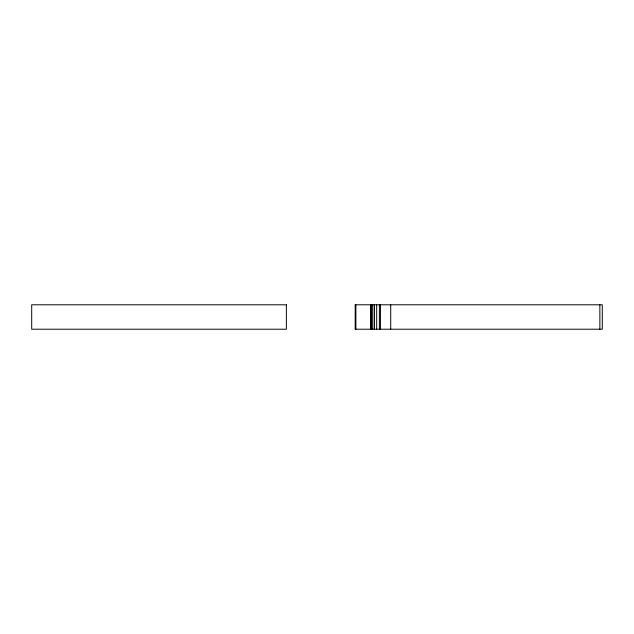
<?xml version="1.0" encoding="UTF-8"?>
<svg xmlns="http://www.w3.org/2000/svg" width="634" height="634" viewBox="0 0 634 634"><rect width="100%" height="100%" fill="white"/><g stroke="black" fill="none" stroke-linecap="round" stroke-linejoin="round"><path stroke-width="0.95" d="M355.175 304.788L602.3 304.796L602.3 329.212L355.175 329.212L355.206 304.788M599.859 304.796L599.859 329.212M390.718 304.796L390.718 329.212M380.448 304.796L380.448 329.212M379.386 304.788L379.386 329.212M376.675 304.788L376.675 329.212M374.504 304.788L374.504 329.212M372.855 304.788L372.855 329.212M371.706 304.788L371.706 329.212M371.025 304.788L371.025 329.212M370.605 304.788L370.605 329.212M370.47 304.788L370.47 329.212M355.864 304.788L355.864 329.212M355.539 304.788L355.539 329.212M286.37 304.796L31.7 304.796L31.7 329.212L286.37 329.212L286.37 304.796"/></g></svg>
